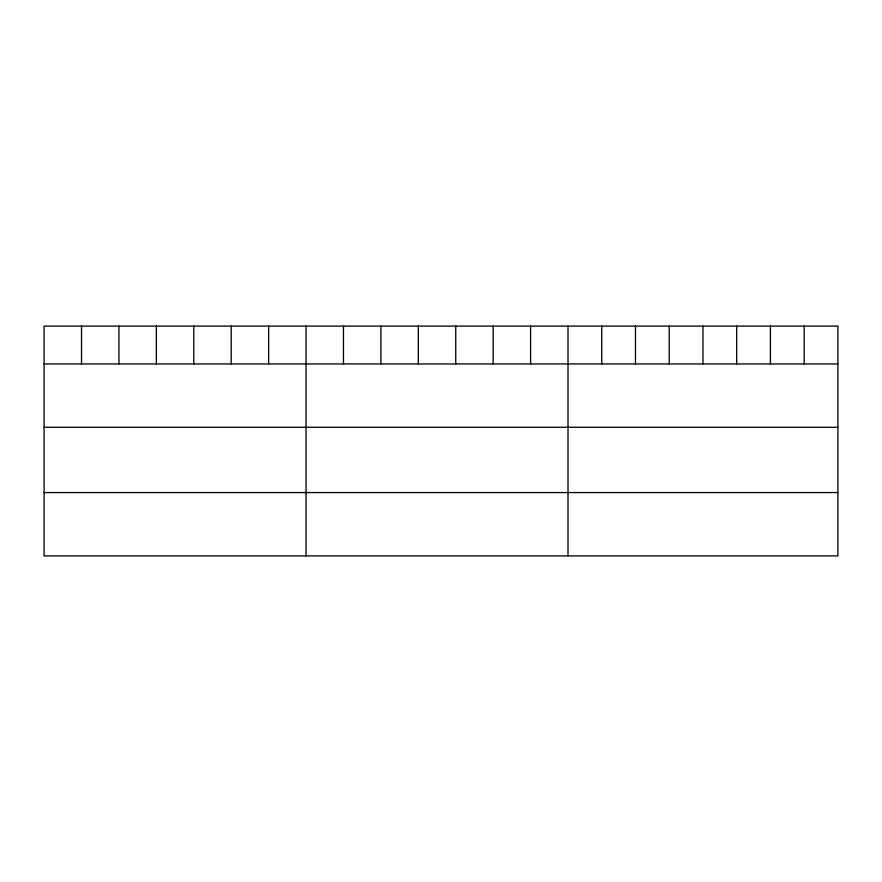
<?xml version="1.0" encoding="UTF-8"?>
<svg xmlns="http://www.w3.org/2000/svg" width="882" height="882" viewBox="0 0 882 882"><rect width="100%" height="100%" fill="white"/><g stroke="black" fill="none" stroke-linecap="round" stroke-linejoin="round"><path stroke-width="1.32" d="M837.9 363.935L837.9 555.903L44.1 555.903L44.1 326.097L837.9 326.097L837.9 363.935L44.1 363.935M44.1 427.285L837.9 427.285M44.1 492.553L837.9 492.553M804.163 326.097L804.163 363.935M770.427 326.097L770.427 363.935M736.691 326.097L736.691 363.935M702.954 326.097L702.954 363.935M669.217 326.097L669.217 363.935M635.481 326.097L635.481 363.935M601.745 326.097L601.745 363.935M568.008 326.097L568.008 555.903M530.589 326.097L530.589 363.935M493.159 326.097L493.159 363.935M455.74 326.097L455.74 363.935M418.322 326.097L418.322 363.935M380.903 326.097L380.903 363.935M343.473 326.097L343.473 363.935M306.054 326.097L306.054 555.903M268.635 326.097L268.635 363.935M231.205 326.097L231.205 363.935M193.786 326.097L193.786 363.935M156.368 326.097L156.368 363.935M118.949 326.097L118.949 363.935M81.519 326.097L81.519 363.935"/></g></svg>
